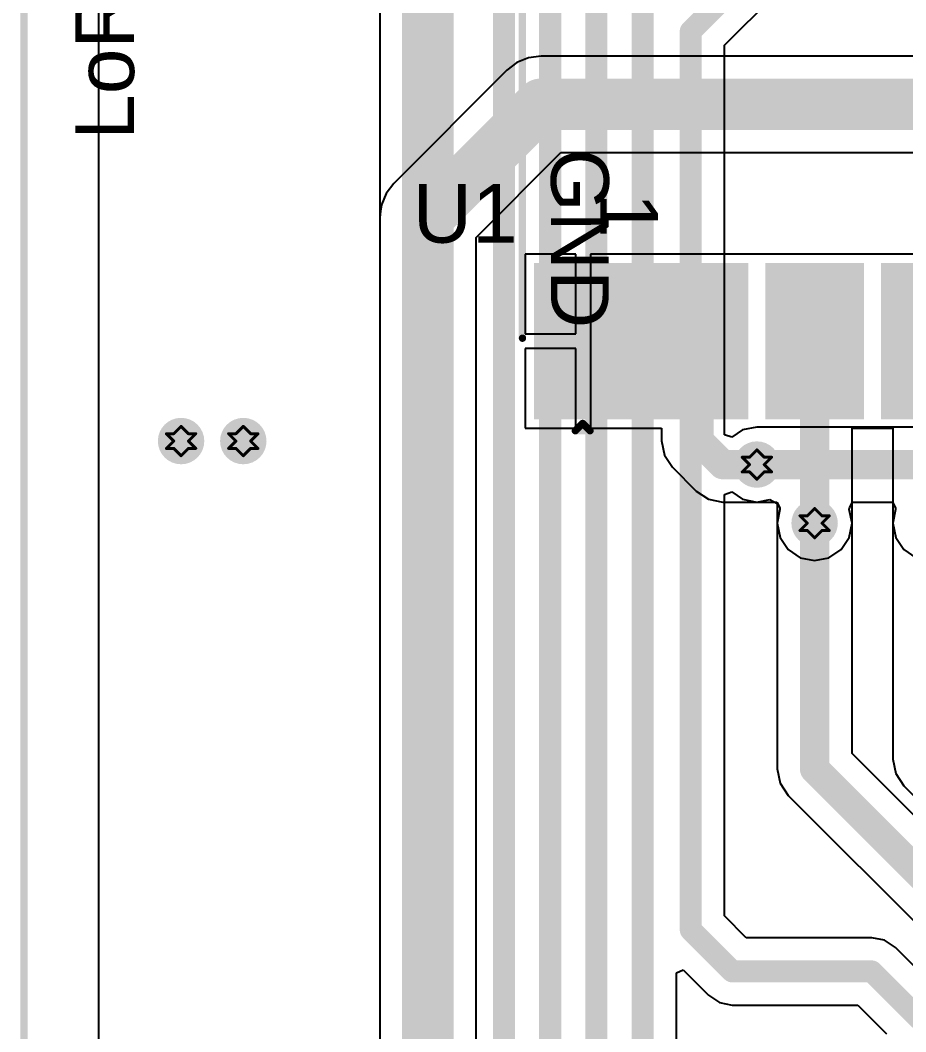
# Model space of a CAD drawing. Header units: inches. Extents: x 0 to 12.7, y -0.1 to 3.5.
# Drawn here: x -0.002 to 0.6, y 0.343 to 1.031 of the extents above; entities that cross this region are included whole.
import ezdxf

# ---------------------------------------------------------------- set-up
doc = ezdxf.new("R2010")
doc.units = ezdxf.units.IN
doc.header["$MEASUREMENT"] = 0
for name, color, linetype in [('Board Outline', 216, 'Continuous'), ('Bottom Layer', 5, 'Continuous'), ('Bottom Solder', 6, 'Continuous'), ('Drill Drawing', 1, 'Continuous'), ('Top Layer', 1, 'Continuous'), ('Top Overlay', 2, 'Continuous'), ('Top Paste', 8, 'Continuous'), ('Top Solder', 216, 'Continuous'), ('Via Holes', 16, 'Continuous')]:
    doc.layers.add(name, color=color, linetype=linetype)
doc.styles.add('Arial', font='', dxfattribs={"height": 0.2})
doc.styles.get('Arial').set_extended_font_data('Arial')

# ---------------------------------------------------------------- blocks, each defined once
blk = doc.blocks.new('SX1276S8S_T_X1_1')
at = {"layer": 'Top Layer'}
for points in [[(0.26575, -0.00984), (0.36417, -0.00984), (0.36417, -0.0689), (0.26575, -0.0689)], [(0.26575, -0.08858), (0.36417, -0.08858), (0.36417, -0.14764), (0.26575, -0.14764)], [(0.26575, -0.16732), (0.36417, -0.16732), (0.36417, -0.22638), (0.26575, -0.22638)], [(0.26575, -0.24606), (0.36417, -0.24606), (0.36417, -0.30512), (0.26575, -0.30512)]]:
    blk.add_hatch(color=1, dxfattribs=at).paths.add_polyline_path(points)
at = {"layer": 'Top Paste'}
for points in [[(0.26575, -0.00984), (0.36417, -0.00984), (0.36417, -0.0689), (0.26575, -0.0689)], [(0.26575, -0.08858), (0.36417, -0.08858), (0.36417, -0.14764), (0.26575, -0.14764)], [(0.26575, -0.16732), (0.36417, -0.16732), (0.36417, -0.22638), (0.26575, -0.22638)], [(0.26575, -0.24606), (0.36417, -0.24606), (0.36417, -0.30512), (0.26575, -0.30512)]]:
    blk.add_hatch(color=8, dxfattribs=at).paths.add_polyline_path(points)
at = {"layer": 'Top Solder'}
for points in [[(0.26175, -0.00584), (0.36817, -0.00584), (0.36817, -0.0729), (0.26175, -0.0729)], [(0.26175, -0.08458), (0.36817, -0.08458), (0.36817, -0.15164), (0.26175, -0.15164)], [(0.26175, -0.16332), (0.36817, -0.16332), (0.36817, -0.23038), (0.26175, -0.23038)], [(0.26175, -0.24206), (0.36817, -0.24206), (0.36817, -0.30912), (0.26175, -0.30912)]]:
    blk.add_hatch(color=216, dxfattribs=at).paths.add_polyline_path(points)
at = {"layer": 'Top Overlay'}
for points in [[(0.371, -0.276, 0.005, 0.005, 0), (0.376, -0.271, 0.005, 0.005, 0)], [(0.376, -0.281, 0.005, 0.005, 0), (0.376, -0.271, 0.005, 0.005, 0)], [(0.376, -0.281, 0.005, 0.005, 0), (0.371, -0.276, 0.005, 0.005, 0)], [(0.313, -0.317, 0.005, 0.005, 0), (-0.314, -0.317, 0.005, 0.005, 0)]]:
    blk.add_lwpolyline(points, format="xyseb", dxfattribs=at)
for points in [[(0.37475, -0.271, 0.0025, 0.0025, 1), (0.37725, -0.271, 0.0025, 0.0025, 1)], [(0.37475, -0.271, 0.0025, 0.0025, 1), (0.37725, -0.271, 0.0025, 0.0025, 1)], [(0.36975, -0.276, 0.0025, 0.0025, 1), (0.37225, -0.276, 0.0025, 0.0025, 1)], [(0.36975, -0.276, 0.0025, 0.0025, 1), (0.37225, -0.276, 0.0025, 0.0025, 1)], [(0.37475, -0.281, 0.0025, 0.0025, 1), (0.37725, -0.281, 0.0025, 0.0025, 1)], [(0.37475, -0.281, 0.0025, 0.0025, 1), (0.37725, -0.281, 0.0025, 0.0025, 1)], [(0.31175, -0.317, 0.0025, 0.0025, 1), (0.31425, -0.317, 0.0025, 0.0025, 1)]]:
    blk.add_lwpolyline(points, format="xyseb", close=True, dxfattribs=at)
at = {"layer": 'Top Overlay', "style": 'Arial'}
for s, p in [('1', (0.214, -0.264)), ('GND', (0.184, -0.29758))]:
    blk.add_text(s, height=0.03937, dxfattribs=at).set_placement(p)

msp = doc.modelspace()

# ---------------------------------------------------------------- hatches: boundary and pattern name
at = {"layer": 'Bottom Layer'}
h = msp.add_hatch(color=5, dxfattribs=at)
edge = h.paths.add_edge_path()
edge.add_arc((0.107, 0.745), 0.01181, 0, 360)
h = msp.add_hatch(color=5, dxfattribs=at)
edge = h.paths.add_edge_path()
edge.add_arc((0.14936, 0.745), 0.01181, 0, 360)
h = msp.add_hatch(color=5, dxfattribs=at)
edge = h.paths.add_edge_path()
edge.add_arc((0.499, 0.729), 0.01181, 0, 360)
h = msp.add_hatch(color=5, dxfattribs=at)
edge = h.paths.add_edge_path()
edge.add_arc((0.5383, 0.68911), 0.01181, 0, 360)
at = {"layer": 'Bottom Solder'}
h = msp.add_hatch(color=6, dxfattribs=at)
edge = h.paths.add_edge_path()
edge.add_arc((0.107, 0.745), 0.01581, 0, 360)
h = msp.add_hatch(color=6, dxfattribs=at)
edge = h.paths.add_edge_path()
edge.add_arc((0.14936, 0.745), 0.01581, 0, 360)
h = msp.add_hatch(color=6, dxfattribs=at)
edge = h.paths.add_edge_path()
edge.add_arc((0.499, 0.729), 0.01581, 0, 360)
h = msp.add_hatch(color=6, dxfattribs=at)
edge = h.paths.add_edge_path()
edge.add_arc((0.5383, 0.68911), 0.01581, 0, 360)
at = {"layer": 'Top Layer'}
h = msp.add_hatch(color=1, dxfattribs=at)
edge = h.paths.add_edge_path()
edge.add_arc((0.107, 0.745), 0.01181, 0, 360)
h = msp.add_hatch(color=1, dxfattribs=at)
edge = h.paths.add_edge_path()
edge.add_arc((0.14936, 0.745), 0.01181, 0, 360)
h = msp.add_hatch(color=1, dxfattribs=at)
edge = h.paths.add_edge_path()
edge.add_arc((0.499, 0.729), 0.01181, 0, 360)
h = msp.add_hatch(color=1, dxfattribs=at)
edge = h.paths.add_edge_path()
edge.add_arc((0.5383, 0.68911), 0.01181, 0, 360)
at = {"layer": 'Top Solder'}
h = msp.add_hatch(color=216, dxfattribs=at)
edge = h.paths.add_edge_path()
edge.add_arc((0.107, 0.745), 0.01581, 0, 360)
h = msp.add_hatch(color=216, dxfattribs=at)
edge = h.paths.add_edge_path()
edge.add_arc((0.14936, 0.745), 0.01581, 0, 360)
h = msp.add_hatch(color=216, dxfattribs=at)
edge = h.paths.add_edge_path()
edge.add_arc((0.499, 0.729), 0.01581, 0, 360)
h = msp.add_hatch(color=216, dxfattribs=at)
edge = h.paths.add_edge_path()
edge.add_arc((0.5383, 0.68911), 0.01581, 0, 360)
at = {"layer": 'Via Holes'}
h = msp.add_hatch(color=7, dxfattribs=at)
edge = h.paths.add_edge_path()
edge.add_arc((0.107, 0.745), 0.00591, 0, 360)
h = msp.add_hatch(color=7, dxfattribs=at)
edge = h.paths.add_edge_path()
edge.add_arc((0.14936, 0.745), 0.00591, 0, 360)
h = msp.add_hatch(color=7, dxfattribs=at)
edge = h.paths.add_edge_path()
edge.add_arc((0.499, 0.729), 0.00591, 0, 360)
h = msp.add_hatch(color=7, dxfattribs=at)
edge = h.paths.add_edge_path()
edge.add_arc((0.5383, 0.68911), 0.00591, 0, 360)

# ---------------------------------------------------------------- linework, layer by layer
at = {"layer": 'Board Outline'}
msp.add_lwpolyline([(0, 0, 0.005, 0.005, 0), (0, 1.95441, 0.005, 0.005, 0)], format="xyseb", dxfattribs=at)
at = {"layer": 'Bottom Layer'}
for p, q in [((0.051, 0.0504), (0.051, 1.89673)), ((0.24222, 1.53384), (0.24222, 0.18)), ((0.47694, 1.01442), (0.53458, 1.07206)), ((0.47694, 0.7493), (0.47694, 1.01442)), ((0.48925, 0.75255), (0.48194, 0.74767)), ((0.499, 0.75449), (0.48925, 0.75255)), ((0.62584, 0.75449), (0.499, 0.75449)), ((0.48194, 0.74767), (0.47694, 0.7493)), ((0.47694, 0.7087), (0.48194, 0.71033)), ((0.48194, 0.71033), (0.48925, 0.70545)), ((0.47694, 0.42175), (0.47694, 0.7087)), ((0.48925, 0.70545), (0.499, 0.70351)), ((0.499, 0.70351), (0.51255, 0.70351)), ((0.51255, 0.70351), (0.51462, 0.69963)), ((0.56198, 0.69963), (0.56405, 0.70351)), ((0.56405, 0.70351), (0.59129, 0.70351)), ((0.59129, 0.70351), (0.59336, 0.69963)), ((0.51468, 0.69851), (0.51281, 0.68911)), ((0.51462, 0.69963), (0.51468, 0.69851)), ((0.56192, 0.69851), (0.56198, 0.69963)), ((0.56379, 0.68911), (0.56192, 0.69851)), ((0.59342, 0.69851), (0.59155, 0.68911)), ((0.59336, 0.69963), (0.59342, 0.69851)), ((0.51281, 0.68911), (0.51281, 0.52179)), ((0.56379, 0.53235), (0.56379, 0.68911)), ((0.59155, 0.68911), (0.59155, 0.52841)), ((0.67365, 0.42249), (0.56379, 0.53235)), ((0.59155, 0.52841), (0.59349, 0.51866)), ((0.51281, 0.52179), (0.51475, 0.51204)), ((0.59349, 0.51866), (0.59902, 0.51039)), ((0.51475, 0.51204), (0.52028, 0.50377)), ((0.59902, 0.51039), (0.67, 0.4394)), ((0.52028, 0.50377), (0.64507, 0.37898)), ((0.49175, 0.40694), (0.47694, 0.42175)), ((0.57716, 0.40694), (0.49175, 0.40694)), ((0.58594, 0.4052), (0.57716, 0.40694)), ((0.59338, 0.40022), (0.58594, 0.4052)), ((0.62646, 0.36714), (0.59338, 0.40022)), ((0.4442, 0.38307), (0.44882, 0.38498)), ((0.4442, 0.0352), (0.4442, 0.38307)), ((0.44882, 0.38498), (0.46602, 0.36778)), ((0.46602, 0.36778), (0.47347, 0.36281)), ((0.47347, 0.36281), (0.48225, 0.36106)), ((0.48225, 0.36106), (0.56766, 0.36106)), ((0.56766, 0.36106), (0.5873, 0.34142))]:
    msp.add_line(p, q, dxfattribs=at)
for points in [[(0.275, 0.18, 0.035, 0.035, 0), (0.275, 1.53384, 0.035, 0.035, 0)], [(0.32677, 1.0214, 0.015, 0.015, 0), (0.32677, 1.11035, 0.015, 0.015, 0)], [(0.454, 1.02392, 0.015, 0.015, 0), (0.52508, 1.095, 0.015, 0.015, 0)], [(0.35827, 1.00835, 0.015, 0.015, 0), (0.35827, 1.08471, 0.015, 0.015, 0)], [(0.38976, -0.0748, 0.015, 0.015, 0), (0.38976, 1.06322, 0.015, 0.015, 0)], [(0.42126, -0.0748, 0.015, 0.015, 0), (0.42126, 1.04333, 0.015, 0.015, 0)], [(0.32677, -0.0748, 0.015, 0.015, 0), (0.32677, 1.0214, 0.015, 0.015, 0)], [(0.454, 0.41225, 0.015, 0.015, 0), (0.454, 1.02392, 0.015, 0.015, 0)], [(0.35827, -0.0748, 0.015, 0.015, 0), (0.35827, 1.00835, 0.015, 0.015, 0)], [(0.499, 0.729, 0.02, 0.02, 0), (0.62584, 0.729, 0.02, 0.02, 0)], [(0.5383, 0.52179, 0.02, 0.02, 0), (0.5383, 0.68911, 0.02, 0.02, 0)], [(0.5383, 0.52179, 0.02, 0.02, 0), (0.66309, 0.397, 0.02, 0.02, 0)], [(0.454, 0.41225, 0.015, 0.015, 0), (0.48225, 0.384, 0.015, 0.015, 0)], [(0.48225, 0.384, 0.015, 0.015, 0), (0.57716, 0.384, 0.015, 0.015, 0)], [(0.57716, 0.384, 0.015, 0.015, 0), (0.61024, 0.35092, 0.015, 0.015, 0)]]:
    msp.add_lwpolyline(points, format="xyseb", dxfattribs=at)
for points in [[(0.32302, 1.0214, 0.0075, 0.0075, 1), (0.33052, 1.0214, 0.0075, 0.0075, 1)], [(0.32302, 1.0214, 0.0075, 0.0075, 1), (0.33052, 1.0214, 0.0075, 0.0075, 1)], [(0.45025, 1.02392, 0.0075, 0.0075, 1), (0.45775, 1.02392, 0.0075, 0.0075, 1)], [(0.45025, 1.02392, 0.0075, 0.0075, 1), (0.45775, 1.02392, 0.0075, 0.0075, 1)], [(0.35452, 1.00835, 0.0075, 0.0075, 1), (0.36202, 1.00835, 0.0075, 0.0075, 1)], [(0.35452, 1.00835, 0.0075, 0.0075, 1), (0.36202, 1.00835, 0.0075, 0.0075, 1)], [(0.494, 0.729, 0.01, 0.01, 1), (0.504, 0.729, 0.01, 0.01, 1)], [(0.5333, 0.68911, 0.01, 0.01, 1), (0.5433, 0.68911, 0.01, 0.01, 1)], [(0.5333, 0.52179, 0.01, 0.01, 1), (0.5433, 0.52179, 0.01, 0.01, 1)], [(0.5333, 0.52179, 0.01, 0.01, 1), (0.5433, 0.52179, 0.01, 0.01, 1)], [(0.45025, 0.41225, 0.0075, 0.0075, 1), (0.45775, 0.41225, 0.0075, 0.0075, 1)], [(0.45025, 0.41225, 0.0075, 0.0075, 1), (0.45775, 0.41225, 0.0075, 0.0075, 1)], [(0.4785, 0.384, 0.0075, 0.0075, 1), (0.486, 0.384, 0.0075, 0.0075, 1)], [(0.4785, 0.384, 0.0075, 0.0075, 1), (0.486, 0.384, 0.0075, 0.0075, 1)], [(0.57341, 0.384, 0.0075, 0.0075, 1), (0.58091, 0.384, 0.0075, 0.0075, 1)], [(0.57341, 0.384, 0.0075, 0.0075, 1), (0.58091, 0.384, 0.0075, 0.0075, 1)]]:
    msp.add_lwpolyline(points, format="xyseb", close=True, dxfattribs=at)
at = {"layer": 'Drill Drawing'}
for points in [[(0.097, 0.75, 0.002, 0.002, 0), (0.102, 0.745, 0.002, 0.002, 0)], [(0.097, 0.75, 0.002, 0.002, 0), (0.102, 0.75, 0.002, 0.002, 0)], [(0.102, 0.75, 0.002, 0.002, 0), (0.107, 0.755, 0.002, 0.002, 0)], [(0.107, 0.755, 0.002, 0.002, 0), (0.112, 0.75, 0.002, 0.002, 0)], [(0.112, 0.75, 0.002, 0.002, 0), (0.117, 0.75, 0.002, 0.002, 0)], [(0.112, 0.745, 0.002, 0.002, 0), (0.117, 0.75, 0.002, 0.002, 0)], [(0.13936, 0.75, 0.002, 0.002, 0), (0.14436, 0.745, 0.002, 0.002, 0)], [(0.13936, 0.75, 0.002, 0.002, 0), (0.14436, 0.75, 0.002, 0.002, 0)], [(0.14436, 0.75, 0.002, 0.002, 0), (0.14936, 0.755, 0.002, 0.002, 0)], [(0.14936, 0.755, 0.002, 0.002, 0), (0.15436, 0.75, 0.002, 0.002, 0)], [(0.15436, 0.75, 0.002, 0.002, 0), (0.15936, 0.75, 0.002, 0.002, 0)], [(0.15436, 0.745, 0.002, 0.002, 0), (0.15936, 0.75, 0.002, 0.002, 0)], [(0.097, 0.74, 0.002, 0.002, 0), (0.102, 0.745, 0.002, 0.002, 0)], [(0.112, 0.745, 0.002, 0.002, 0), (0.117, 0.74, 0.002, 0.002, 0)], [(0.13936, 0.74, 0.002, 0.002, 0), (0.14436, 0.745, 0.002, 0.002, 0)], [(0.15436, 0.745, 0.002, 0.002, 0), (0.15936, 0.74, 0.002, 0.002, 0)], [(0.097, 0.74, 0.002, 0.002, 0), (0.102, 0.74, 0.002, 0.002, 0)], [(0.102, 0.74, 0.002, 0.002, 0), (0.107, 0.735, 0.002, 0.002, 0)], [(0.107, 0.735, 0.002, 0.002, 0), (0.112, 0.74, 0.002, 0.002, 0)], [(0.112, 0.74, 0.002, 0.002, 0), (0.117, 0.74, 0.002, 0.002, 0)], [(0.13936, 0.74, 0.002, 0.002, 0), (0.14436, 0.74, 0.002, 0.002, 0)], [(0.14436, 0.74, 0.002, 0.002, 0), (0.14936, 0.735, 0.002, 0.002, 0)], [(0.14936, 0.735, 0.002, 0.002, 0), (0.15436, 0.74, 0.002, 0.002, 0)], [(0.15436, 0.74, 0.002, 0.002, 0), (0.15936, 0.74, 0.002, 0.002, 0)], [(0.494, 0.734, 0.002, 0.002, 0), (0.499, 0.739, 0.002, 0.002, 0)], [(0.499, 0.739, 0.002, 0.002, 0), (0.504, 0.734, 0.002, 0.002, 0)], [(0.489, 0.734, 0.002, 0.002, 0), (0.494, 0.729, 0.002, 0.002, 0)], [(0.489, 0.734, 0.002, 0.002, 0), (0.494, 0.734, 0.002, 0.002, 0)], [(0.489, 0.724, 0.002, 0.002, 0), (0.494, 0.729, 0.002, 0.002, 0)], [(0.504, 0.734, 0.002, 0.002, 0), (0.509, 0.734, 0.002, 0.002, 0)], [(0.504, 0.729, 0.002, 0.002, 0), (0.509, 0.734, 0.002, 0.002, 0)], [(0.504, 0.729, 0.002, 0.002, 0), (0.509, 0.724, 0.002, 0.002, 0)], [(0.489, 0.724, 0.002, 0.002, 0), (0.494, 0.724, 0.002, 0.002, 0)], [(0.494, 0.724, 0.002, 0.002, 0), (0.499, 0.719, 0.002, 0.002, 0)], [(0.499, 0.719, 0.002, 0.002, 0), (0.504, 0.724, 0.002, 0.002, 0)], [(0.504, 0.724, 0.002, 0.002, 0), (0.509, 0.724, 0.002, 0.002, 0)], [(0.5333, 0.69411, 0.002, 0.002, 0), (0.5383, 0.69911, 0.002, 0.002, 0)], [(0.5383, 0.69911, 0.002, 0.002, 0), (0.5433, 0.69411, 0.002, 0.002, 0)], [(0.5283, 0.69411, 0.002, 0.002, 0), (0.5333, 0.68911, 0.002, 0.002, 0)], [(0.5283, 0.69411, 0.002, 0.002, 0), (0.5333, 0.69411, 0.002, 0.002, 0)], [(0.5283, 0.68411, 0.002, 0.002, 0), (0.5333, 0.68911, 0.002, 0.002, 0)], [(0.5433, 0.69411, 0.002, 0.002, 0), (0.5483, 0.69411, 0.002, 0.002, 0)], [(0.5433, 0.68911, 0.002, 0.002, 0), (0.5483, 0.69411, 0.002, 0.002, 0)], [(0.5433, 0.68911, 0.002, 0.002, 0), (0.5483, 0.68411, 0.002, 0.002, 0)], [(0.5283, 0.68411, 0.002, 0.002, 0), (0.5333, 0.68411, 0.002, 0.002, 0)], [(0.5333, 0.68411, 0.002, 0.002, 0), (0.5383, 0.67911, 0.002, 0.002, 0)], [(0.5383, 0.67911, 0.002, 0.002, 0), (0.5433, 0.68411, 0.002, 0.002, 0)], [(0.5433, 0.68411, 0.002, 0.002, 0), (0.5483, 0.68411, 0.002, 0.002, 0)]]:
    msp.add_lwpolyline(points, format="xyseb", dxfattribs=at)
for points in [[(0.0965, 0.75, 0.001, 0.001, 1), (0.0975, 0.75, 0.001, 0.001, 1)], [(0.0965, 0.75, 0.001, 0.001, 1), (0.0975, 0.75, 0.001, 0.001, 1)], [(0.1015, 0.75, 0.001, 0.001, 1), (0.1025, 0.75, 0.001, 0.001, 1)], [(0.1015, 0.75, 0.001, 0.001, 1), (0.1025, 0.75, 0.001, 0.001, 1)], [(0.1065, 0.755, 0.001, 0.001, 1), (0.1075, 0.755, 0.001, 0.001, 1)], [(0.1065, 0.755, 0.001, 0.001, 1), (0.1075, 0.755, 0.001, 0.001, 1)], [(0.1115, 0.75, 0.001, 0.001, 1), (0.1125, 0.75, 0.001, 0.001, 1)], [(0.1115, 0.75, 0.001, 0.001, 1), (0.1125, 0.75, 0.001, 0.001, 1)], [(0.1165, 0.75, 0.001, 0.001, 1), (0.1175, 0.75, 0.001, 0.001, 1)], [(0.1165, 0.75, 0.001, 0.001, 1), (0.1175, 0.75, 0.001, 0.001, 1)], [(0.13886, 0.75, 0.001, 0.001, 1), (0.13986, 0.75, 0.001, 0.001, 1)], [(0.13886, 0.75, 0.001, 0.001, 1), (0.13986, 0.75, 0.001, 0.001, 1)], [(0.14386, 0.75, 0.001, 0.001, 1), (0.14486, 0.75, 0.001, 0.001, 1)], [(0.14386, 0.75, 0.001, 0.001, 1), (0.14486, 0.75, 0.001, 0.001, 1)], [(0.14886, 0.755, 0.001, 0.001, 1), (0.14986, 0.755, 0.001, 0.001, 1)], [(0.14886, 0.755, 0.001, 0.001, 1), (0.14986, 0.755, 0.001, 0.001, 1)], [(0.15386, 0.75, 0.001, 0.001, 1), (0.15486, 0.75, 0.001, 0.001, 1)], [(0.15386, 0.75, 0.001, 0.001, 1), (0.15486, 0.75, 0.001, 0.001, 1)], [(0.15886, 0.75, 0.001, 0.001, 1), (0.15986, 0.75, 0.001, 0.001, 1)], [(0.15886, 0.75, 0.001, 0.001, 1), (0.15986, 0.75, 0.001, 0.001, 1)], [(0.1015, 0.745, 0.001, 0.001, 1), (0.1025, 0.745, 0.001, 0.001, 1)], [(0.1015, 0.745, 0.001, 0.001, 1), (0.1025, 0.745, 0.001, 0.001, 1)], [(0.1115, 0.745, 0.001, 0.001, 1), (0.1125, 0.745, 0.001, 0.001, 1)], [(0.1115, 0.745, 0.001, 0.001, 1), (0.1125, 0.745, 0.001, 0.001, 1)], [(0.14386, 0.745, 0.001, 0.001, 1), (0.14486, 0.745, 0.001, 0.001, 1)], [(0.14386, 0.745, 0.001, 0.001, 1), (0.14486, 0.745, 0.001, 0.001, 1)], [(0.15386, 0.745, 0.001, 0.001, 1), (0.15486, 0.745, 0.001, 0.001, 1)], [(0.15386, 0.745, 0.001, 0.001, 1), (0.15486, 0.745, 0.001, 0.001, 1)], [(0.0965, 0.74, 0.001, 0.001, 1), (0.0975, 0.74, 0.001, 0.001, 1)], [(0.0965, 0.74, 0.001, 0.001, 1), (0.0975, 0.74, 0.001, 0.001, 1)], [(0.1015, 0.74, 0.001, 0.001, 1), (0.1025, 0.74, 0.001, 0.001, 1)], [(0.1015, 0.74, 0.001, 0.001, 1), (0.1025, 0.74, 0.001, 0.001, 1)], [(0.1115, 0.74, 0.001, 0.001, 1), (0.1125, 0.74, 0.001, 0.001, 1)], [(0.1115, 0.74, 0.001, 0.001, 1), (0.1125, 0.74, 0.001, 0.001, 1)], [(0.1165, 0.74, 0.001, 0.001, 1), (0.1175, 0.74, 0.001, 0.001, 1)], [(0.1165, 0.74, 0.001, 0.001, 1), (0.1175, 0.74, 0.001, 0.001, 1)], [(0.13886, 0.74, 0.001, 0.001, 1), (0.13986, 0.74, 0.001, 0.001, 1)], [(0.13886, 0.74, 0.001, 0.001, 1), (0.13986, 0.74, 0.001, 0.001, 1)], [(0.14386, 0.74, 0.001, 0.001, 1), (0.14486, 0.74, 0.001, 0.001, 1)], [(0.14386, 0.74, 0.001, 0.001, 1), (0.14486, 0.74, 0.001, 0.001, 1)], [(0.15386, 0.74, 0.001, 0.001, 1), (0.15486, 0.74, 0.001, 0.001, 1)], [(0.15386, 0.74, 0.001, 0.001, 1), (0.15486, 0.74, 0.001, 0.001, 1)], [(0.15886, 0.74, 0.001, 0.001, 1), (0.15986, 0.74, 0.001, 0.001, 1)], [(0.15886, 0.74, 0.001, 0.001, 1), (0.15986, 0.74, 0.001, 0.001, 1)], [(0.4985, 0.739, 0.001, 0.001, 1), (0.4995, 0.739, 0.001, 0.001, 1)], [(0.4985, 0.739, 0.001, 0.001, 1), (0.4995, 0.739, 0.001, 0.001, 1)], [(0.1065, 0.735, 0.001, 0.001, 1), (0.1075, 0.735, 0.001, 0.001, 1)], [(0.1065, 0.735, 0.001, 0.001, 1), (0.1075, 0.735, 0.001, 0.001, 1)], [(0.14886, 0.735, 0.001, 0.001, 1), (0.14986, 0.735, 0.001, 0.001, 1)], [(0.14886, 0.735, 0.001, 0.001, 1), (0.14986, 0.735, 0.001, 0.001, 1)], [(0.4885, 0.734, 0.001, 0.001, 1), (0.4895, 0.734, 0.001, 0.001, 1)], [(0.4885, 0.734, 0.001, 0.001, 1), (0.4895, 0.734, 0.001, 0.001, 1)], [(0.4935, 0.734, 0.001, 0.001, 1), (0.4945, 0.734, 0.001, 0.001, 1)], [(0.4935, 0.734, 0.001, 0.001, 1), (0.4945, 0.734, 0.001, 0.001, 1)], [(0.4935, 0.729, 0.001, 0.001, 1), (0.4945, 0.729, 0.001, 0.001, 1)], [(0.4935, 0.729, 0.001, 0.001, 1), (0.4945, 0.729, 0.001, 0.001, 1)], [(0.5035, 0.734, 0.001, 0.001, 1), (0.5045, 0.734, 0.001, 0.001, 1)], [(0.5035, 0.734, 0.001, 0.001, 1), (0.5045, 0.734, 0.001, 0.001, 1)], [(0.5035, 0.729, 0.001, 0.001, 1), (0.5045, 0.729, 0.001, 0.001, 1)], [(0.5035, 0.729, 0.001, 0.001, 1), (0.5045, 0.729, 0.001, 0.001, 1)], [(0.5085, 0.734, 0.001, 0.001, 1), (0.5095, 0.734, 0.001, 0.001, 1)], [(0.5085, 0.734, 0.001, 0.001, 1), (0.5095, 0.734, 0.001, 0.001, 1)], [(0.4885, 0.724, 0.001, 0.001, 1), (0.4895, 0.724, 0.001, 0.001, 1)], [(0.4885, 0.724, 0.001, 0.001, 1), (0.4895, 0.724, 0.001, 0.001, 1)], [(0.4935, 0.724, 0.001, 0.001, 1), (0.4945, 0.724, 0.001, 0.001, 1)], [(0.4935, 0.724, 0.001, 0.001, 1), (0.4945, 0.724, 0.001, 0.001, 1)], [(0.5035, 0.724, 0.001, 0.001, 1), (0.5045, 0.724, 0.001, 0.001, 1)], [(0.5035, 0.724, 0.001, 0.001, 1), (0.5045, 0.724, 0.001, 0.001, 1)], [(0.5085, 0.724, 0.001, 0.001, 1), (0.5095, 0.724, 0.001, 0.001, 1)], [(0.5085, 0.724, 0.001, 0.001, 1), (0.5095, 0.724, 0.001, 0.001, 1)], [(0.4985, 0.719, 0.001, 0.001, 1), (0.4995, 0.719, 0.001, 0.001, 1)], [(0.4985, 0.719, 0.001, 0.001, 1), (0.4995, 0.719, 0.001, 0.001, 1)], [(0.5378, 0.69911, 0.001, 0.001, 1), (0.5388, 0.69911, 0.001, 0.001, 1)], [(0.5378, 0.69911, 0.001, 0.001, 1), (0.5388, 0.69911, 0.001, 0.001, 1)], [(0.5278, 0.69411, 0.001, 0.001, 1), (0.5288, 0.69411, 0.001, 0.001, 1)], [(0.5278, 0.69411, 0.001, 0.001, 1), (0.5288, 0.69411, 0.001, 0.001, 1)], [(0.5328, 0.69411, 0.001, 0.001, 1), (0.5338, 0.69411, 0.001, 0.001, 1)], [(0.5328, 0.69411, 0.001, 0.001, 1), (0.5338, 0.69411, 0.001, 0.001, 1)], [(0.5328, 0.68911, 0.001, 0.001, 1), (0.5338, 0.68911, 0.001, 0.001, 1)], [(0.5328, 0.68911, 0.001, 0.001, 1), (0.5338, 0.68911, 0.001, 0.001, 1)], [(0.5428, 0.69411, 0.001, 0.001, 1), (0.5438, 0.69411, 0.001, 0.001, 1)], [(0.5428, 0.69411, 0.001, 0.001, 1), (0.5438, 0.69411, 0.001, 0.001, 1)], [(0.5428, 0.68911, 0.001, 0.001, 1), (0.5438, 0.68911, 0.001, 0.001, 1)], [(0.5428, 0.68911, 0.001, 0.001, 1), (0.5438, 0.68911, 0.001, 0.001, 1)], [(0.5478, 0.69411, 0.001, 0.001, 1), (0.5488, 0.69411, 0.001, 0.001, 1)], [(0.5478, 0.69411, 0.001, 0.001, 1), (0.5488, 0.69411, 0.001, 0.001, 1)], [(0.5278, 0.68411, 0.001, 0.001, 1), (0.5288, 0.68411, 0.001, 0.001, 1)], [(0.5278, 0.68411, 0.001, 0.001, 1), (0.5288, 0.68411, 0.001, 0.001, 1)], [(0.5328, 0.68411, 0.001, 0.001, 1), (0.5338, 0.68411, 0.001, 0.001, 1)], [(0.5328, 0.68411, 0.001, 0.001, 1), (0.5338, 0.68411, 0.001, 0.001, 1)], [(0.5428, 0.68411, 0.001, 0.001, 1), (0.5438, 0.68411, 0.001, 0.001, 1)], [(0.5428, 0.68411, 0.001, 0.001, 1), (0.5438, 0.68411, 0.001, 0.001, 1)], [(0.5478, 0.68411, 0.001, 0.001, 1), (0.5488, 0.68411, 0.001, 0.001, 1)], [(0.5478, 0.68411, 0.001, 0.001, 1), (0.5488, 0.68411, 0.001, 0.001, 1)], [(0.5378, 0.67911, 0.001, 0.001, 1), (0.5388, 0.67911, 0.001, 0.001, 1)], [(0.5378, 0.67911, 0.001, 0.001, 1), (0.5388, 0.67911, 0.001, 0.001, 1)]]:
    msp.add_lwpolyline(points, format="xyseb", close=True, dxfattribs=at)
at = {"layer": 'Top Layer'}
for p, q in [((0.051, 0.051), (0.051, 1.89673)), ((0.34356, 1.00594), (0.33566, 1.00267)), ((0.35205, 1.00706), (0.34356, 1.00594)), ((1.17219, 1.00706), (0.35205, 1.00706)), ((0.33566, 1.00267), (0.32887, 0.99746)), ((0.32887, 0.99746), (0.25182, 0.92041)), ((0.30778, 0.88366), (0.36562, 0.9415)), ((0.36562, 0.9415), (1.15862, 0.9415)), ((0.25182, 0.92041), (0.24661, 0.91362)), ((0.24661, 0.91362), (0.24334, 0.90572)), ((0.24334, 0.90572), (0.24278, 0.90148)), ((0.24278, 0.90148), (0.24222, 0.89723)), ((0.24222, 0.89723), (0.24222, 0.21201)), ((0.30778, 0.21201), (0.30778, 0.88366)), ((0.37582, 0.87225), (0.34129, 0.87225)), ((0.34129, 0.87225), (0.34129, 0.81804)), ((0.37582, 0.81804), (0.37582, 0.87225)), ((0.927, 0.87225), (0.38582, 0.87225)), ((0.38582, 0.87225), (0.38582, 0.81304)), ((0.34129, 0.81804), (0.37582, 0.81804)), ((0.38582, 0.81304), (0.38582, 0.75383)), ((0.37582, 0.80804), (0.34129, 0.80804)), ((0.34129, 0.80804), (0.34129, 0.75383)), ((0.37582, 0.75383), (0.37582, 0.80804)), ((0.34129, 0.75383), (0.37582, 0.75383)), ((0.38582, 0.75383), (0.43407, 0.75383)), ((0.43407, 0.75383), (0.43407, 0.74518)), ((0.56379, 0.68911), (0.56379, 0.75383)), ((0.56379, 0.75383), (0.59155, 0.75383)), ((0.59155, 0.75383), (0.59155, 0.68911)), ((0.43407, 0.74518), (0.43601, 0.73543)), ((0.43601, 0.73543), (0.44154, 0.72716)), ((0.44154, 0.72716), (0.45772, 0.71098)), ((0.45772, 0.71098), (0.46599, 0.70545)), ((0.46599, 0.70545), (0.47574, 0.70351)), ((0.47574, 0.70351), (0.499, 0.70351)), ((0.499, 0.70351), (0.50781, 0.70526)), ((0.50781, 0.70526), (0.51281, 0.7026)), ((0.51281, 0.7026), (0.51281, 0.68911)), ((0.51281, 0.68911), (0.51475, 0.67936)), ((0.56185, 0.67936), (0.56379, 0.68911)), ((0.59155, 0.68911), (0.59349, 0.67936)), ((0.51475, 0.67936), (0.52028, 0.67109)), ((0.55632, 0.67109), (0.56185, 0.67936)), ((0.59349, 0.67936), (0.59902, 0.67109)), ((0.52028, 0.67109), (0.52855, 0.66556)), ((0.54805, 0.66556), (0.55632, 0.67109)), ((0.59902, 0.67109), (0.60729, 0.66556)), ((0.52855, 0.66556), (0.5383, 0.66362)), ((0.5383, 0.66362), (0.54805, 0.66556))]:
    msp.add_line(p, q, dxfattribs=at)
for points in [[(0.275, 0.89723, 0.035, 0.035, 0), (0.35205, 0.97428, 0.035, 0.035, 0)], [(0.35205, 0.97428, 0.035, 0.035, 0), (1.17219, 0.97428, 0.035, 0.035, 0)], [(0.275, 0.18, 0.035, 0.035, 0), (0.275, 0.89723, 0.035, 0.035, 0)], [(0.45956, 0.74518, 0.02, 0.02, 0), (0.45956, 0.81304, 0.02, 0.02, 0)], [(0.5383, 0.68911, 0.02, 0.02, 0), (0.5383, 0.81304, 0.02, 0.02, 0)], [(0.45956, 0.74518, 0.02, 0.02, 0), (0.47574, 0.729, 0.02, 0.02, 0)], [(0.47574, 0.729, 0.02, 0.02, 0), (0.499, 0.729, 0.02, 0.02, 0)]]:
    msp.add_lwpolyline(points, format="xyseb", dxfattribs=at)
for points in [[(0.3433, 0.97428, 0.0175, 0.0175, 1), (0.3608, 0.97428, 0.0175, 0.0175, 1)], [(0.3433, 0.97428, 0.0175, 0.0175, 1), (0.3608, 0.97428, 0.0175, 0.0175, 1)], [(0.26625, 0.89723, 0.0175, 0.0175, 1), (0.28375, 0.89723, 0.0175, 0.0175, 1)], [(0.26625, 0.89723, 0.0175, 0.0175, 1), (0.28375, 0.89723, 0.0175, 0.0175, 1)], [(0.45456, 0.81304, 0.01, 0.01, 1), (0.46456, 0.81304, 0.01, 0.01, 1)], [(0.5333, 0.81304, 0.01, 0.01, 1), (0.5433, 0.81304, 0.01, 0.01, 1)], [(0.45456, 0.74518, 0.01, 0.01, 1), (0.46456, 0.74518, 0.01, 0.01, 1)], [(0.45456, 0.74518, 0.01, 0.01, 1), (0.46456, 0.74518, 0.01, 0.01, 1)], [(0.47074, 0.729, 0.01, 0.01, 1), (0.48074, 0.729, 0.01, 0.01, 1)], [(0.47074, 0.729, 0.01, 0.01, 1), (0.48074, 0.729, 0.01, 0.01, 1)], [(0.494, 0.729, 0.01, 0.01, 1), (0.504, 0.729, 0.01, 0.01, 1)], [(0.5333, 0.68911, 0.01, 0.01, 1), (0.5433, 0.68911, 0.01, 0.01, 1)]]:
    msp.add_lwpolyline(points, format="xyseb", close=True, dxfattribs=at)

# ---------------------------------------------------------------- block references
at = {"rotation": 270}
msp.add_blockref('SX1276S8S_T_X1_1', (0.65641, 1.128), dxfattribs=at)

# ---------------------------------------------------------------- texts
at = {"layer": 'Top Overlay', "style": 'Arial'}
msp.add_text('LoRaWAN_Module-v2.0', height=0.04, rotation=90, dxfattribs=at).set_placement((0.075, 0.95))
msp.add_text('U1', height=0.04, dxfattribs=at).set_placement((0.26475, 0.88001))

doc.saveas('drawing.dxf')
